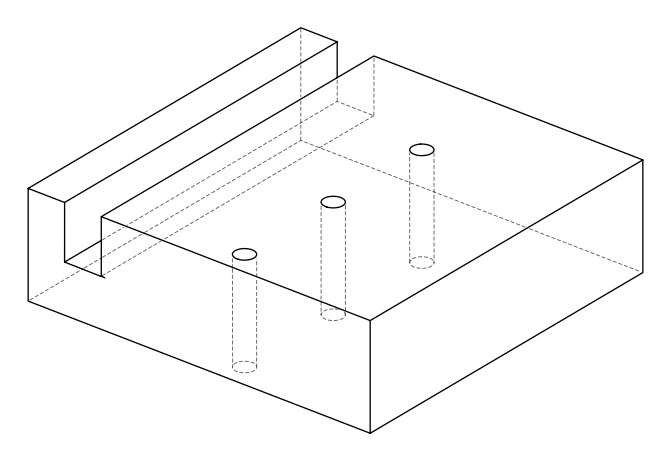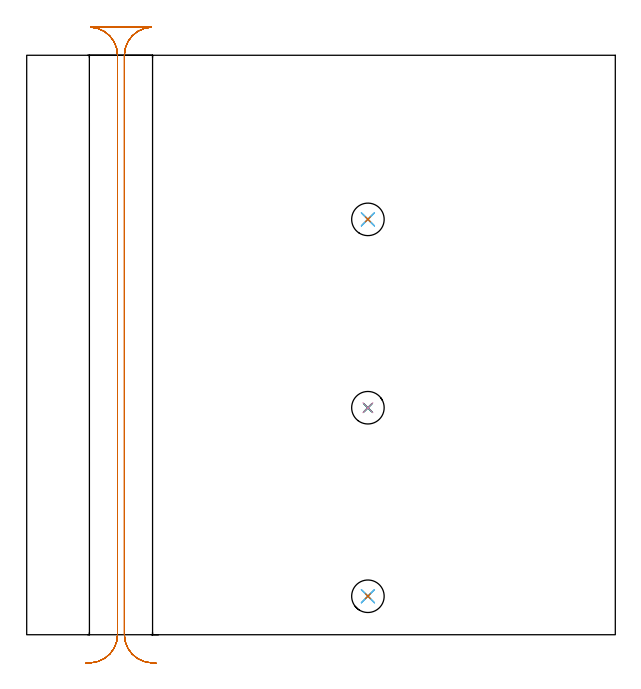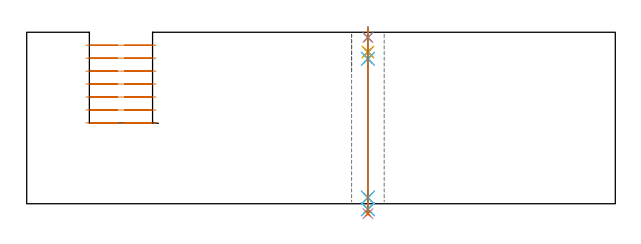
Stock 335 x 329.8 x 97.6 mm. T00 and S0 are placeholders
(PLAN: 13 operations, 10 tool changes, 14.3 min)
(1 MILL_RECTANGULAR_SLOT | SLOT_RECTANGULAR | UGT0201_004 | Follow Part, ap 8, ae 75% | 11.29 min | 610980 mm3)
(2 SPOT_DRILL | STEP1HOLE | NXT0321_9005460120000 | 0.05 min | 187 mm3)
(3 SPOT_DRILL_1 | STEP1HOLE_1 | NXT0321_9005460120000 | 0.05 min | 193 mm3)
(4 SPOT_DRILL_2 | STEP1HOLE_2 | NXT0321_9005460120000 | 0.05 min | 147 mm3)
(5 DRILL_BLIND_HOLE_INTO_CENTER | STEP1HOLE | NXT0301_046 | 0.05 min | 360 mm3)
(6 GUN_DRILL_THROUGH_HOLE | STEP1HOLE | UGT0307_003 | 0.49 min | 3375 mm3)
(7 SPADE_DRILL_TO_ENLARGE_THROUGH_HOLE | STEP1HOLE | UGT0306_009 | 0.42 min | 22378 mm3)
(8 DRILL_BLIND_HOLE_INTO_CENTER_1 | STEP1HOLE_1 | NXT0301_046 | 0.05 min | 327 mm3)
(9 GUN_DRILL_THROUGH_HOLE_1 | STEP1HOLE_1 | UGT0307_003 | 0.49 min | 3258 mm3)
(10 SPADE_DRILL_TO_ENLARGE_THROUGH_HOLE_1 | STEP1HOLE_1 | UGT0306_009 | 0.42 min | 22364 mm3)
(11 DRILL_BLIND_HOLE_INTO_CENTER_2 | STEP1HOLE_2 | NXT0301_046 | 0.05 min | 361 mm3)
(12 GUN_DRILL_THROUGH_HOLE_2 | STEP1HOLE_2 | UGT0307_003 | 0.49 min | 3432 mm3)
(13 SPADE_DRILL_TO_ENLARGE_THROUGH_HOLE_2 | STEP1HOLE_2 | UGT0306_009 | 0.42 min | 22266 mm3)
(TOOL UGT0201_004 | End Mill 32 mm | D32 FL53 Z6)
(TOOL NXT0321_9005460120000 | NC Spot Drill, 142deg, 12mm, Carbide, Uncoated | D12 PA142 FL30 Z2)
(TOOL NXT0301_046 | Carbide Drill 7.5mm [860.1-0750-038A1-MM 2214] | D7.5 PA140 FL53 Z2)
(TOOL UGT0307_003 | Gun Drill 7 mm | D7 PA130 FL24 Z1)
(TOOL UGT0306_009 | Spade Drill 18.5mm | D18.5 PA132 FL10 Z2)
(OP 1 MILL_RECTANGULAR_SLOT)
G17 G21 G94 G90
T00 M6
G54
G17 G0 G90 X73.615 Y-16.154 S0 M3
G43 Z107.6 H0
Z90.228
G94 G1 X70.621 Y-15.97 F250.
G2 X55.6 Y0. R16. F500.
G1 Y329.8
G2 X71.034 Y345.79 R16.
G1 X36.266
G2 X51.7 Y329.8 R16.
G1 Y0.
G2 X36.679 Y-15.97 R16.
G1 X33.685 Y-16.154 F250.
G0 X73.615 Z82.857
G1 X70.621 Y-15.97
G2 X55.6 Y0. R16. F500.
G1 Y329.8
G2 X71.034 Y345.79 R16.
G1 X36.266
G2 X51.7 Y329.8 R16.
G1 Y0.
G2 X36.679 Y-15.97 R16.
G1 X33.685 Y-16.154 F250.
G0 X73.615 Z75.486
G1 X70.621 Y-15.97
G2 X55.6 Y0. R16. F500.
G1 Y329.8
G2 X71.034 Y345.79 R16.
G1 X36.266
G2 X51.7 Y329.8 R16.
G1 Y0.
G2 X36.679 Y-15.97 R16.
G1 X33.685 Y-16.154 F250.
G0 X73.615 Z68.114
G1 X70.621 Y-15.97
G2 X55.6 Y0. R16. F500.
G1 Y329.8
G2 X71.034 Y345.79 R16.
G1 X36.266
G2 X51.7 Y329.8 R16.
G1 Y0.
G2 X36.679 Y-15.97 R16.
G1 X33.685 Y-16.154 F250.
G0 X73.615 Z60.743
G1 X70.621 Y-15.97
G2 X55.6 Y0. R16. F500.
G1 Y329.8
G2 X71.034 Y345.79 R16.
G1 X36.266
G2 X51.7 Y329.8 R16.
G1 Y0.
G2 X36.679 Y-15.97 R16.
G1 X33.685 Y-16.154 F250.
G0 X73.615 Z53.371
G1 X70.621 Y-15.97
G2 X55.6 Y0. R16. F500.
G1 Y329.8
G2 X71.034 Y345.79 R16.
G1 X36.266
G2 X51.7 Y329.8 R16.
G1 Y0.
G2 X36.679 Y-15.97 R16.
G1 X33.685 Y-16.154 F250.
G0 X73.615 Z46.
G1 X70.621 Y-15.97
G2 X55.6 Y0. R16. F500.
G1 Y329.8
G2 X71.034 Y345.79 R16.
G1 X36.266
G2 X51.7 Y329.8 R16.
G1 Y0.
G2 X36.679 Y-15.97 R16.
G1 X33.685 Y-16.154 F250.
G0 Z107.6
M5
M2
(OP 2 SPOT_DRILL)
G17 G21 G94 G90
T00 M6
G54
G17 G0 G90 X194.2 Y21.9 S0 M3
G43 Z107.6 H0
G94 G81 G98 Z94.6 F250. R100.6
G80
M5
M2
(OP 3 SPOT_DRILL_1)
G17 G21 G94 G90
T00 M6
G54
G17 G0 G90 X194.2 Y129.2 S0 M3
G43 Z107.6 H0
G94 G81 G98 Z94.6 F250. R100.6
G80
M5
M2
(OP 4 SPOT_DRILL_2)
G17 G21 G94 G90
T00 M6
G54
G17 G0 G90 X194.2 Y236.4 S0 M3
G43 Z107.6 H0
G94 G81 G98 Z94.6 F250. R100.6
G80
M5
M2
(OP 5 DRILL_BLIND_HOLE_INTO_CENTER)
G17 G21 G94 G90
T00 M6
G54
G17 G0 G90 X194.2 Y21.9 S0 M3
G43 Z107.6 H1
G94 G81 G98 Z86.35 F250. R99.6
G80
M5
M2
(OP 6 GUN_DRILL_THROUGH_HOLE)
G17 G21 G94 G90
T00 M6
G54
G17 G0 G90 X194.2 Y21.9 M8
G43 Z107.6 H0
Z97.441
S716 M3
G94 G1 Z82.492 F125. M26
G4 X.084
Z3.5 F250.
G4 X.084
Z-3.132 F125.
G4 X.084
M5
M9
G0 Z97.441
Z107.6
M2
(OP 7 SPADE_DRILL_TO_ENLARGE_THROUGH_HOLE)
G17 G21 G94 G90
T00 M6
G54
G17 G0 G90 X194.2 Y21.9 S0 M3
G43 Z107.6 H0
G94 G73 G98 Z-5.618 F250. Q17.203 R99.6
G80
M5
M2
(OP 8 DRILL_BLIND_HOLE_INTO_CENTER_1)
G17 G21 G94 G90
T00 M6
G54
G17 G0 G90 X194.2 Y129.2 S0 M3
G43 Z107.6 H1
G94 G81 G98 Z86.35 F250. R99.6
G80
M5
M2
(OP 9 GUN_DRILL_THROUGH_HOLE_1)
G17 G21 G94 G90
T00 M6
G54
G17 G0 G90 X194.2 Y129.2 M8
G43 Z107.6 H0
Z97.441
S716 M3
G94 G1 Z82.492 F125. M26
G4 X.084
Z3.5 F250.
G4 X.084
Z-3.132 F125.
G4 X.084
M5
M9
G0 Z97.441
Z107.6
M2
(OP 10 SPADE_DRILL_TO_ENLARGE_THROUGH_HOLE_1)
G17 G21 G94 G90
T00 M6
G54
G17 G0 G90 X194.2 Y129.2 S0 M3
G43 Z107.6 H0
G94 G73 G98 Z-5.618 F250. Q17.203 R99.6
G80
M5
M2
(OP 11 DRILL_BLIND_HOLE_INTO_CENTER_2)
G17 G21 G94 G90
T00 M6
G54
G17 G0 G90 X194.2 Y236.4 S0 M3
G43 Z107.6 H1
G94 G81 G98 Z86.35 F250. R99.6
G80
M5
M2
(OP 12 GUN_DRILL_THROUGH_HOLE_2)
G17 G21 G94 G90
T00 M6
G54
G17 G0 G90 X194.2 Y236.4 M8
G43 Z107.6 H0
Z97.441
S716 M3
G94 G1 Z82.492 F125. M26
G4 X.084
Z3.5 F250.
G4 X.084
Z-3.132 F125.
G4 X.084
M5
M9
G0 Z97.441
Z107.6
M2
(OP 13 SPADE_DRILL_TO_ENLARGE_THROUGH_HOLE_2)
G17 G21 G94 G90
T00 M6
G54
G17 G0 G90 X194.2 Y236.4 S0 M3
G43 Z107.6 H0
G94 G73 G98 Z-5.618 F250. Q17.203 R99.6
G80
M5
M2
